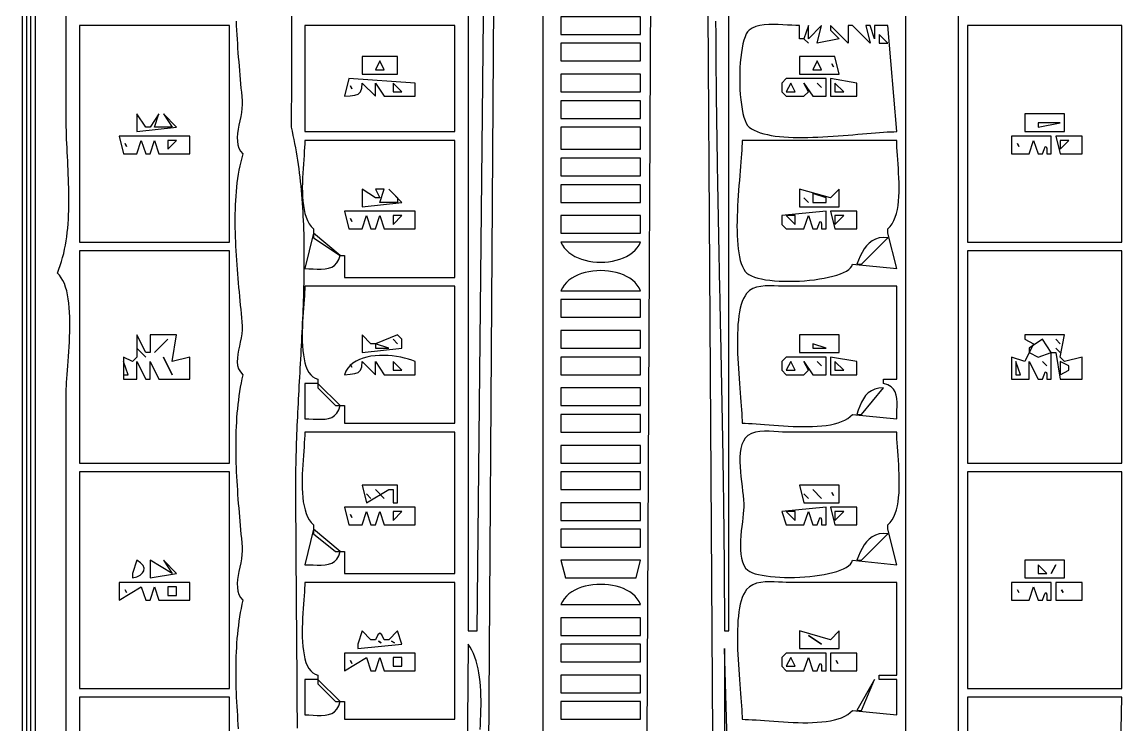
# Model space of a CAD drawing. Extents: x 0 to 792, y 0 to 1224.
# Drawn here: x 290 to 539, y 733.7 to 892.8 of the extents above; entities that cross this region are included whole.
import ezdxf

# ---------------------------------------------------------------- set-up
doc = ezdxf.new("R2010")
doc.units = 0
doc.layers.add('C7', color=7, linetype='CONTINUOUS')

msp = doc.modelspace()

# ---------------------------------------------------------------- linework, layer by layer
at = {"layer": 'C7'}
for points in [[(405, 1125), (290, 1125), (290, 506)], [(291, 1124), (291, 603), (292, 603), (292, 1122), (391, 1122), (391, 1119), (405, 1119), (405, 1124), (291, 1124)], [(453, 1120), (453, 1097), (490, 1097), (490, 666), (502, 666), (502, 1120), (453, 1120)], [(397, 942), (395, 638), (411, 638), (411, 653), (408, 653), (408, 1053)], [(433, 1053), (431, 638), (447, 638), (445, 942)], [(391, 983), (391, 755), (393, 755), (395, 945)], [(447.0135, 893.0018), (447.0175, 892.0015), (447.0221, 891.0012), (447.0272, 890.0007), (447.0327, 889.0001), (447.0388, 887.9995), (447.0453, 886.9987), (447.0523, 885.9978), (447.0597, 884.9968), (447.0676, 883.9957), (447.076, 882.9945), (447.0848, 881.9932), (447.094, 880.9919), (447.1036, 879.9904), (447.1136, 878.9889), (447.1241, 877.9872), (447.1349, 876.9855), (447.1462, 875.9838), (447.1578, 874.9819), (447.1698, 873.98), (447.1822, 872.978), (447.1949, 871.9759), (447.2079, 870.9738), (447.2214, 869.9716), (447.2351, 868.9694), (447.2492, 867.9671), (447.2636, 866.9648), (447.2783, 865.9624), (447.2933, 864.9599), (447.3086, 863.9574), (447.3242, 862.9549), (447.34, 861.9523), (447.3562, 860.9497), (447.3726, 859.9471), (447.3892, 858.9444), (447.4061, 857.9417), (447.4233, 856.9389), (447.4407, 855.9362), (447.4583, 854.9334), (447.4761, 853.9306), (447.4941, 852.9278), (447.5123, 851.925), (447.5308, 850.9221), (447.5494, 849.9193), (447.5682, 848.9164), (447.5871, 847.9136), (447.6062, 846.9107), (447.6255, 845.9079), (447.6449, 844.905), (447.6645, 843.9022), (447.6841, 842.8994), (447.7039, 841.8965), (447.7239, 840.8937), (447.7439, 839.891), (447.764, 838.8882), (447.7842, 837.8855), (447.8045, 836.8828), (447.8249, 835.8801), (447.8453, 834.8774), (447.8658, 833.8748), (447.8864, 832.8722), (447.907, 831.8697), (447.9276, 830.8672), (447.9482, 829.8647), (447.9689, 828.8623), (447.9896, 827.86), (448.0103, 826.8577), (448.031, 825.8554), (448.0517, 824.8532), (448.0723, 823.8511), (448.0929, 822.849), (448.1135, 821.847), (448.1341, 820.8451), (448.1546, 819.8432), (448.175, 818.8414), (448.1954, 817.8397), (448.2157, 816.8381), (448.2359, 815.8365), (448.256, 814.835), (448.276, 813.8336), (448.296, 812.8323), (448.3158, 811.8311), (448.3354, 810.83), (448.355, 809.829), (448.3744, 808.8281), (448.3937, 807.8273), (448.4128, 806.8266), (448.4317, 805.826), (448.4505, 804.8255), (448.4691, 803.8251), (448.4876, 802.8249), (448.5058, 801.8247), (448.5238, 800.8247), (448.5416, 799.8248), (448.5592, 798.825), (448.5766, 797.8254), (448.5938, 796.8259), (448.6107, 795.8265), (448.6273, 794.8273), (448.6437, 793.8282), (448.6599, 792.8292), (448.6757, 791.8304), (448.6913, 790.8317), (448.7066, 789.8332), (448.7216, 788.8349), (448.7363, 787.8366), (448.7507, 786.8386), (448.7648, 785.8407), (448.7785, 784.843), (448.792, 783.8454), (448.805, 782.848), (448.8177, 781.8508), (448.8301, 780.8537), (448.8421, 779.8569), (448.8537, 778.8602), (448.865, 777.8637), (448.8758, 776.8673), (448.8863, 775.8712), (448.8963, 774.8752), (448.9059, 773.8795), (448.9151, 772.8839), (448.9239, 771.8885), (448.9323, 770.8934), (448.9402, 769.8984), (448.9476, 768.9036), (448.9546, 767.9091), (448.9611, 766.9147), (448.9672, 765.9206), (448.9727, 764.9267), (448.9778, 763.933), (448.9824, 762.9395), (448.9864, 761.9462), (448.99, 760.9532), (448.993, 759.9604), (448.9955, 758.9679), (448.9974, 757.9755), (448.9988, 756.9834), (448.9997, 755.9916), (449, 755), (450, 755), (450, 982)], [(293, 943), (293, 731)], [(300, 731), (300, 809), (300.0097, 809.6857), (300.0373, 810.4385), (300.0802, 811.2529), (300.1356, 812.1234), (300.201, 813.0444), (300.2739, 814.0106), (300.3515, 815.0162), (300.4314, 816.056), (300.5108, 817.1242), (300.5872, 818.2155), (300.658, 819.3243), (300.7205, 820.4452), (300.7722, 821.5725), (300.8105, 822.7008), (300.8327, 823.8246), (300.8363, 824.9384), (300.8186, 826.0367), (300.7771, 827.114), (300.7091, 828.1647), (300.612, 829.1833), (300.4832, 830.1644), (300.3202, 831.1024), (300.1202, 831.9919), (299.8808, 832.8272), (299.5992, 833.603), (299.273, 834.3136), (298.8994, 834.9537), (298.476, 835.5176), (298, 836), (298.3445, 836.8573), (298.6595, 837.7309), (298.9461, 838.6199), (299.2054, 839.5234), (299.4386, 840.4406), (299.6469, 841.3707), (299.8314, 842.3127), (299.9932, 843.2659), (300.1335, 844.2293), (300.2535, 845.2022), (300.3542, 846.1836), (300.437, 847.1727), (300.5028, 848.1687), (300.5528, 849.1706), (300.5883, 850.1777), (300.6103, 851.1891), (300.6201, 852.2039), (300.6187, 853.2213), (300.6073, 854.2404), (300.587, 855.2604), (300.5591, 856.2803), (300.5246, 857.2995), (300.4848, 858.3169), (300.4407, 859.3318), (300.3935, 860.3433), (300.3444, 861.3505), (300.2945, 862.3526), (300.2449, 863.3487), (300.1969, 864.338), (300.1516, 865.3196), (300.11, 866.2926), (300.0735, 867.2563), (300.043, 868.2097), (300.0199, 869.1521), (300.0051, 870.0824), (300, 871), (300, 943)], [(352.3383, 732.9866), (352.335, 733.9869), (352.3313, 734.9873), (352.3273, 735.9876), (352.3228, 736.988), (352.318, 737.9884), (352.3129, 738.9888), (352.3074, 739.9893), (352.3016, 740.9897), (352.2956, 741.9902), (352.2892, 742.9906), (352.2826, 743.9911), (352.2758, 744.9916), (352.2688, 745.992), (352.2615, 746.9925), (352.2541, 747.993), (352.2465, 748.9935), (352.2387, 749.994), (352.2308, 750.9945), (352.2228, 751.995), (352.2147, 752.9954), (352.2065, 753.9959), (352.1982, 754.9964), (352.1899, 755.9969), (352.1815, 756.9973), (352.1732, 757.9978), (352.1648, 758.9982), (352.1565, 759.9986), (352.1481, 760.999), (352.1399, 761.9994), (352.1317, 762.9998), (352.1236, 764.0002), (352.1156, 765.0005), (352.1078, 766.0009), (352.1, 767.0012), (352.0925, 768.0014), (352.0851, 769.0017), (352.0778, 770.0019), (352.0708, 771.0021), (352.0641, 772.0023), (352.0575, 773.0025), (352.0513, 774.0026), (352.0453, 775.0027), (352.0396, 776.0027), (352.0342, 777.0028), (352.0291, 778.0028), (352.0244, 779.0027), (352.02, 780.0026), (352.0161, 781.0025), (352.0125, 782.0023), (352.0093, 783.0021), (352.0066, 784.0019), (352.0043, 785.0016), (352.0025, 786.0012), (352.0011, 787.0009), (352.0003, 788.0004), (352, 789), (352.0021, 789.9399), (352.0086, 790.8839), (352.0191, 791.8319), (352.0337, 792.7837), (352.052, 793.7393), (352.0739, 794.6986), (352.0992, 795.6614), (352.1277, 796.6276), (352.1594, 797.5971), (352.1939, 798.5698), (352.2311, 799.5456), (352.2709, 800.5244), (352.313, 801.5061), (352.3573, 802.4905), (352.4035, 803.4776), (352.4517, 804.4673), (352.5014, 805.4594), (352.5526, 806.4538), (352.6052, 807.4504), (352.6588, 808.4491), (352.7134, 809.4498), (352.7687, 810.4525), (352.8246, 811.4569), (352.8809, 812.4629), (352.9375, 813.4705), (352.9941, 814.4796), (353.0506, 815.49), (353.1067, 816.5017), (353.1624, 817.5144), (353.2174, 818.5282), (353.2716, 819.5429), (353.3248, 820.5583), (353.3768, 821.5745), (353.4275, 822.5912), (353.4765, 823.6084), (353.5239, 824.6259), (353.5694, 825.6436), (353.6128, 826.6615), (353.6539, 827.6795), (353.6926, 828.6973), (353.7287, 829.715), (353.762, 830.7323), (353.7924, 831.7492), (353.8196, 832.7656), (353.8435, 833.7814), (353.8639, 834.7964), (353.8806, 835.8105), (353.8935, 836.8237), (353.9024, 837.8358), (353.907, 838.8468), (353.9073, 839.8564), (353.903, 840.8646), (353.894, 841.8714), (353.8801, 842.8765), (353.8611, 843.8798), (353.8368, 844.8814), (353.8071, 845.8809), (353.7717, 846.8785), (353.7306, 847.8738), (353.6835, 848.8669), (353.6302, 849.8575), (353.5706, 850.8457), (353.5045, 851.8313), (353.4317, 852.8141), (353.3521, 853.7941), (353.2654, 854.7712), (353.1715, 855.7452), (353.0702, 856.7161), (352.9613, 857.6837), (352.8447, 858.6479), (352.7202, 859.6086), (352.5875, 860.5657), (352.4466, 861.5192), (352.2972, 862.4688), (352.1392, 863.4145), (351.9724, 864.3561), (351.7966, 865.2936), (351.6116, 866.2269), (351.4173, 867.1557), (351.2135, 868.0801), (351, 869), (351.094147, 880.000793), (351, 914)], [(412, 894), (412, 890), (430, 890), (430, 894), (412, 894)], [(303, 892), (303, 843), (337, 843), (337, 892), (303, 892)], [(338.4733, 893.0214), (338.5159, 891.9912), (338.565, 890.9618), (338.6202, 889.9338), (338.6809, 888.9075), (338.7467, 887.8836), (338.8171, 886.8624), (338.8914, 885.8445), (338.9693, 884.8304), (339.0502, 883.8204), (339.1335, 882.8152), (339.2189, 881.8151), (339.3057, 880.8207), (339.3935, 879.8324), (339.4818, 878.8507), (339.5701, 877.8762), (339.6577, 876.9092), (339.7443, 875.9503), (339.8294, 875), (339.8528, 874.1586), (339.7919, 873.2725), (339.6674, 872.3521), (339.4999, 871.4082), (339.31, 870.4512), (339.1184, 869.4918), (338.9456, 868.5406), (338.8125, 867.6081), (338.7395, 866.7049), (338.7474, 865.8417), (338.8567, 865.029), (339.0881, 864.2774), (339.4623, 863.5975), (340, 863), (339.7471, 862.0992), (339.5162, 861.1841), (339.3066, 860.2554), (339.1175, 859.3138), (338.9482, 858.3601), (338.7979, 857.3949), (338.666, 856.4191), (338.5518, 855.4334), (338.4545, 854.4386), (338.3733, 853.4353), (338.3076, 852.4243), (338.2567, 851.4063), (338.2198, 850.3821), (338.1963, 849.3525), (338.1853, 848.3181), (338.1862, 847.2798), (338.1982, 846.2382), (338.2207, 845.1941), (338.2529, 844.1482), (338.2941, 843.1013), (338.3435, 842.0541), (338.4005, 841.0074), (338.4643, 839.9619), (338.5342, 838.9183), (338.6095, 837.8774), (338.6895, 836.8399), (338.7734, 835.8066), (338.8605, 834.7781), (338.9501, 833.7554), (339.0415, 832.7389), (339.134, 831.7297), (339.2268, 830.7282), (339.3193, 829.7354), (339.4106, 828.752), (339.5001, 827.7786), (339.5871, 826.816), (339.6708, 825.8651), (339.7505, 824.9264), (339.8256, 824.0008)], [(354, 892), (354, 868), (388, 868), (388, 892), (354, 892)], [(488, 868), (486, 892), (483, 892), (483, 889), (482, 892), (481, 892), (482, 888), (478, 892), (477, 892), (477, 888), (473, 892), (473, 891), (475, 889), (470, 888), (471, 892), (468, 889), (468, 892), (467, 889), (466, 889), (466, 892), (465.1651, 892.0194), (464.2457, 892.0679), (463.2609, 892.1311), (462.2297, 892.1946), (461.1712, 892.2437), (460.1046, 892.2641), (459.049, 892.2413), (458.0234, 892.1608), (457.0469, 892.0081), (456.1387, 891.7687), (455.3178, 891.4282), (454.6034, 890.9722)], [(504, 892), (504, 843), (539, 843), (539, 892), (504, 892)], [(454.6033, 890.9722), (454.2629, 890.614), (453.952, 890.111), (453.6705, 889.4761), (453.4184, 888.7227), (453.1959, 887.8638), (453.0028, 886.9126), (452.8393, 885.8824), (452.7054, 884.7862), (452.601, 883.6373), (452.5263, 882.4487), (452.4812, 881.2338), (452.4657, 880.0056), (452.48, 878.7773), (452.5239, 877.5621), (452.5976, 876.3732), (452.7011, 875.2237), (452.8344, 874.1268), (452.9974, 873.0957), (453.1903, 872.1435), (453.4131, 871.2835), (453.6658, 870.5287), (453.9483, 869.8924), (454.2609, 869.3877), (454.6034, 869.0278)], [(467, 889), (468, 888), (467, 889)], [(484, 890), (484, 888), (486, 888), (484, 890)], [(412, 888), (412, 884), (430, 884), (430, 888), (412, 888)], [(367, 885), (367, 882), (367, 881), (374, 881), (375, 881), (375, 885), (367, 885)], [(371, 884), (370, 882), (372, 882), (371, 884)], [(466, 885), (466, 882), (466, 881), (475, 881), (474, 885), (466, 885)], [(470, 884), (469, 882), (471, 882), (470, 884)], [(473.333344, 883.333313), (473.666656, 882.666687), (473.333344, 883.333313)], [(364, 880), (363, 876), (364.2887, 876.0986), (365.3074, 876.2427), (366.0719, 876.5186), (366.5981, 877.0125), (366.9022, 877.8109), (367, 879), (370, 876), (370, 879), (372, 876), (379, 876), (379, 879), (364, 880)], [(374, 879), (374, 877), (376, 877), (374, 879)], [(412, 881), (412, 877), (430, 877), (430, 881), (412, 881)], [(463, 880), (462, 879), (462, 877), (463, 876), (467, 876), (468, 877), (467, 879), (469, 876), (472, 876), (472, 880), (463, 880)], [(464, 879), (463, 877), (465, 877), (464, 879)], [(470, 879), (471, 878), (470, 879)], [(473, 880), (473, 876), (479, 876), (479, 879), (473, 880)], [(474, 879), (474, 877), (476, 877), (474, 879)], [(364.333344, 878.333313), (364.666656, 877.666687), (364.333344, 878.333313)], [(412, 875), (412, 871), (430, 871), (430, 875), (412, 875)], [(316, 872), (316, 868), (325, 869), (322, 872), (324, 869), (320, 869), (321, 872), (319, 869), (318, 869), (316, 872)], [(517, 872), (517, 869), (517, 868), (526, 868), (526, 872), (517, 872)], [(454.6033, 869.0277), (455.1362, 868.6527), (455.7359, 868.3162), (456.3983, 868.0164), (457.1198, 867.7519), (457.8966, 867.5208), (458.7248, 867.3215), (459.6006, 867.1524), (460.5202, 867.012), (461.4798, 866.8984), (462.4756, 866.8101), (463.5038, 866.7454), (464.5606, 866.7026), (465.6422, 866.6802), (466.7447, 866.6765), (467.8644, 866.6899), (468.9974, 866.7186), (470.1401, 866.7611), (471.2884, 866.8156), (472.4387, 866.8806), (473.5871, 866.9545), (474.7298, 867.0355), (475.8631, 867.122), (476.983, 867.2124), (478.0859, 867.305), (479.1678, 867.3982), (480.2251, 867.4903), (481.2538, 867.5797), (482.2502, 867.6648), (483.2104, 867.7438), (484.1308, 867.8152), (485.0073, 867.8773), (485.8363, 867.9285), (486.614, 867.9671), (487.3364, 867.9915), (488, 868)], [(520, 870), (520, 869), (525, 870), (520, 870)], [(312, 867), (313, 863), (316, 863), (317, 866), (318, 863), (319, 863), (320, 866), (321, 863), (328, 863), (328, 864), (328, 867), (312, 867)], [(412, 869), (412, 864), (430, 864), (430, 869), (412, 869)], [(514, 867), (514, 863), (518, 863), (519, 866), (520, 863), (521, 863), (521.3549, 863.9979), (521.6342, 864.5823), (521.8361, 864.6678), (521.9587, 864.1689), (522, 863), (523, 863), (523, 867), (514, 867)], [(524, 867), (525, 863), (530, 863), (530, 864), (530, 867), (524, 867)], [(313.333344, 865.333313), (313.666656, 864.666687), (313.333344, 865.333313)], [(323, 866), (323, 864), (325, 866), (323, 866)], [(354, 866), (353.9875, 865.2489), (353.9533, 864.4324), (353.9022, 863.558), (353.8388, 862.6333), (353.7678, 861.6659), (353.6941, 860.6632), (353.6223, 859.6329), (353.5572, 858.5825), (353.5036, 857.5196), (353.4661, 856.4517), (353.4494, 855.3863), (353.4584, 854.3312), (353.4978, 853.2937), (353.5723, 852.2815), (353.6866, 851.302), (353.8455, 850.363), (354.0537, 849.4719), (354.3159, 848.6363), (354.6369, 847.8638), (355.0214, 847.1618), (355.4742, 846.538), (356, 846), (356, 845), (354, 837), (354.9583, 836.98), (355.9097, 836.9379), (356.841, 836.9006), (357.7393, 836.895), (358.5914, 836.9479), (359.3841, 837.0863), (360.1045, 837.3369), (360.7393, 837.7268), (361.2756, 838.2826), (361.7002, 839.0314), (362, 840), (363, 840), (363, 835), (388, 835), (388, 866), (354, 866)], [(453, 866), (452.9908, 865.3459), (452.9648, 864.6226), (452.9237, 863.835), (452.8697, 862.9883), (452.8047, 862.0875), (452.7306, 861.1377), (452.6495, 860.144), (452.5632, 859.1115), (452.4739, 858.0452), (452.3835, 856.9503), (452.2939, 855.8317), (452.2071, 854.6947), (452.1251, 853.5442), (452.0499, 852.3854), (451.9834, 851.2234), (451.9276, 850.0631), (451.8846, 848.9098), (451.8562, 847.7684), (451.8445, 846.6441), (451.8514, 845.542), (451.8789, 844.467), (451.929, 843.4244), (452.0037, 842.4192), (452.1049, 841.4565), (452.2346, 840.5413), (452.3948, 839.6787), (452.5874, 838.8739), (452.8145, 838.1318), (453.078, 837.4576), (453.3799, 836.8564), (453.7222, 836.3333), (454.0691, 835.9721), (454.5343, 835.6448), (455.1086, 835.351), (455.7827, 835.0901), (456.5474, 834.8619), (457.3933, 834.6657), (458.3113, 834.5013), (459.2921, 834.368), (460.3264, 834.2656), (461.4049, 834.1935), (462.5185, 834.1513), (463.6579, 834.1386), (464.8137, 834.1548), (465.9768, 834.1997), (467.1379, 834.2727), (468.2877, 834.3734), (469.4171, 834.5013), (470.5166, 834.656), (471.5771, 834.8371), (472.5894, 835.0441), (473.5441, 835.2765), (474.432, 835.534), (475.2439, 835.8161), (475.9705, 836.1223), (476.6025, 836.4522), (477.1307, 836.8054), (477.5459, 837.1813), (477.8387, 837.5797), (478, 838), (488, 837), (486, 845), (486, 846), (486.5257, 846.538), (486.9784, 847.1618), (487.363, 847.8637), (487.684, 848.6363), (487.9462, 849.4719), (488.1544, 850.363), (488.3132, 851.302), (488.4276, 852.2814), (488.502, 853.2936), (488.5414, 854.3311), (488.5504, 855.3863), (488.5338, 856.4516), (488.4963, 857.5195), (488.4426, 858.5825), (488.3776, 859.6329), (488.3058, 860.6632), (488.2321, 861.6658), (488.1611, 862.6333), (488.0977, 863.558), (488.0466, 864.4324), (488.0124, 865.2489), (488, 866), (453, 866)], [(515.333313, 865.333313), (515.666687, 864.666687), (515.333313, 865.333313)], [(525, 866), (525, 864), (527, 866), (525, 866)], [(412, 862), (412, 858), (430, 858), (430, 862), (412, 862)], [(367, 855), (367, 852), (367, 851), (376, 852), (373, 855), (375, 853), (375, 852), (371, 852), (372, 855), (371, 855), (370, 855), (371, 853), (370, 853), (367, 855)], [(412, 856), (412, 852), (430, 852), (430, 856), (412, 856)], [(466, 855), (466, 851), (475, 851), (475, 855), (473, 853), (466, 855)], [(467, 853), (468, 852), (467, 853)], [(469, 854), (469, 853), (469, 852), (472, 852), (472, 853), (469, 854)], [(363, 850), (364, 846), (367, 846), (368, 849), (369, 846), (370, 846), (371, 849), (372, 846), (379, 846), (379, 847), (379, 850), (363, 850)], [(462, 849), (462, 847), (463, 846), (467, 846), (468, 849), (469, 846), (470, 846), (470.3548, 846.9978), (470.6342, 847.5823), (470.8361, 847.6678), (470.9587, 847.1689), (471, 846), (472, 846), (472, 850), (462, 849)], [(473, 850), (474, 846), (479, 846), (479, 847), (479, 850), (473, 850)], [(364.333344, 848.333313), (364.666656, 847.666687), (364.333344, 848.333313)], [(374, 849), (374, 847), (376, 849), (374, 849)], [(412, 849), (412, 845), (430, 845), (430, 849), (412, 849)], [(463, 849), (465, 847), (465, 849), (463, 849)], [(474, 849), (474, 847), (476, 849), (474, 849)], [(356, 845), (356, 844), (362, 840), (356, 845)], [(412, 843), (412.3276, 842.3266), (412.7428, 841.7072), (413.2382, 841.1416), (413.8065, 840.6298), (414.4405, 840.172), (415.1328, 839.768), (415.8761, 839.4179), (416.6633, 839.1216), (417.4868, 838.8792), (418.3396, 838.6907), (419.2142, 838.556), (420.1034, 838.4752), (420.9999, 838.4483), (421.8964, 838.4752), (422.7856, 838.556), (423.6603, 838.6907), (424.513, 838.8792), (425.3366, 839.1216), (426.1237, 839.4179), (426.8671, 839.768), (427.5594, 840.172), (428.1933, 840.6298), (428.7617, 841.1416), (429.2571, 841.7072), (429.6723, 842.3266), (430, 843), (412, 843)], [(479, 838), (480, 838), (486, 844), (484.9612, 844.0602), (484.025, 843.9557), (483.1842, 843.701), (482.4312, 843.3106), (481.7587, 842.7991), (481.1593, 842.181), (480.6257, 841.4709), (480.1503, 840.6831), (479.7258, 839.8324), (479.3448, 838.9332), (479, 838)], [(303, 841), (303, 793), (337, 793), (337, 841), (303, 841)], [(504, 841), (504, 793), (539, 793), (539, 841), (504, 841)], [(412, 832), (430, 832), (429.6723, 832.6733), (429.2571, 833.2927), (428.7617, 833.8583), (428.1933, 834.3701), (427.5594, 834.8279), (426.8671, 835.2319), (426.1237, 835.582), (425.3366, 835.8783), (424.513, 836.1207), (423.6603, 836.3092), (422.7856, 836.4439), (421.8964, 836.5247), (420.9999, 836.5516), (420.1034, 836.5247), (419.2142, 836.4439), (418.3396, 836.3092), (417.4868, 836.1207), (416.6633, 835.8783), (415.8761, 835.582), (415.1328, 835.2319), (414.4405, 834.8279), (413.8065, 834.3701), (413.2382, 833.8583), (412.7428, 833.2927), (412.3276, 832.6733), (412, 832)], [(354, 833), (353.9887, 832.3676), (353.9576, 831.6478), (353.9106, 830.8497), (353.8519, 829.9824), (353.7853, 829.055), (353.7149, 828.0769), (353.6448, 827.057), (353.5789, 826.0045), (353.5213, 824.9287), (353.476, 823.8385), (353.4469, 822.7433), (353.4382, 821.6522), (353.4537, 820.5742), (353.4977, 819.5186), (353.574, 818.4945), (353.6866, 817.511), (353.8397, 816.5774), (354.0371, 815.7028), (354.283, 814.8962), (354.5813, 814.1669), (354.936, 813.5241), (355.3513, 812.9768), (355.831, 812.5343), (356.3792, 812.2056), (357, 812), (357, 811), (354, 811), (354, 803), (354.9583, 802.98), (355.9097, 802.9379), (356.841, 802.9006), (357.7393, 802.895), (358.5914, 802.948), (359.3841, 803.0863), (360.1045, 803.337), (360.7393, 803.7268), (361.2756, 804.2826), (361.7002, 805.0314), (362, 806), (363, 806), (363, 802), (388, 802), (388, 833), (354, 833)], [(453, 802), (453.7043, 801.9895), (454.4758, 801.9601), (455.3083, 801.9148), (456.1959, 801.8567), (457.1326, 801.7889), (458.1124, 801.7143), (459.1292, 801.6361), (460.1771, 801.5573), (461.25, 801.4809), (462.342, 801.41), (463.447, 801.3476), (464.5591, 801.2968), (465.6721, 801.2606), (466.7802, 801.2422), (467.8774, 801.2444), (468.9575, 801.2705), (470.0146, 801.3234), (471.0428, 801.4062), (472.0359, 801.522), (472.988, 801.6737), (473.8931, 801.8645), (474.7452, 802.0974), (475.5382, 802.3754), (476.2662, 802.7016), (476.9232, 803.0791), (477.5031, 803.5108), (478, 804), (488, 803), (488.0199, 803.9583), (488.062, 804.9097), (488.0993, 805.841), (488.1049, 806.7393), (488.0519, 807.5914), (487.9136, 808.3841), (487.6629, 809.1045), (487.2731, 809.7393), (486.7173, 810.2756), (485.9685, 810.7002), (485, 811), (485, 812), (488, 812), (488, 833), (463, 833), (462.1632, 833.0183), (461.2409, 833.0586), (460.2601, 833.0978), (459.248, 833.1127), (458.2314, 833.0801), (457.2373, 832.9771), (456.2929, 832.7803), (455.4252, 832.4667), (454.6611, 832.0132), (454.0277, 831.3966), (453.6623, 830.869), (453.3385, 830.2663), (453.0542, 829.5933), (452.8073, 828.8549), (452.5959, 828.0559), (452.418, 827.2012), (452.2716, 826.2956), (452.1546, 825.3442), (452.0652, 824.3517), (452.0012, 823.323), (451.9607, 822.263), (451.9416, 821.1766), (451.9421, 820.0687), (451.96, 818.944), (451.9934, 817.8076), (452.0403, 816.6643), (452.0986, 815.5189), (452.1664, 814.3763), (452.2417, 813.2415), (452.3225, 812.1192), (452.4067, 811.0144), (452.4924, 809.932), (452.5776, 808.8767), (452.6602, 807.8536), (452.7384, 806.8674), (452.81, 805.9231), (452.873, 805.0255), (452.9256, 804.1795), (452.9656, 803.39), (452.991, 802.6619), (453, 802)], [(412, 830), (412, 826), (430, 826), (430, 830), (412, 830)], [(316, 822), (316, 817), (315, 816), (313, 817), (313, 812), (316, 812), (316, 816), (318, 812), (319, 812), (319, 816), (321, 812), (328, 812), (328, 813), (328, 816), (328, 817), (324, 816), (325, 822), (319, 822), (319, 818), (318, 818), (316, 822)], [(339.8256, 824.0007), (339.8378, 823.1329), (339.7574, 822.2365), (339.6096, 821.3202), (339.4198, 820.393), (339.2133, 819.4635), (339.0154, 818.5405), (338.8515, 817.6328), (338.7469, 816.7492), (338.7269, 815.8985), (338.8169, 815.0894), (339.0422, 814.3308), (339.4281, 813.6314), (340, 813), (339.7868, 812.063), (339.591, 811.1169), (339.4119, 810.1619), (339.249, 809.1987), (339.1019, 808.2277), (338.9701, 807.2493), (338.8529, 806.2641), (338.75, 805.2725), (338.6607, 804.275), (338.5847, 803.2722), (338.5213, 802.2644), (338.4702, 801.2521), (338.4306, 800.2359), (338.4023, 799.2162), (338.3846, 798.1936), (338.377, 797.1684), (338.379, 796.1411), (338.3902, 795.1123), (338.41, 794.0825), (338.4379, 793.052), (338.4733, 792.0214), (338.5159, 790.9912), (338.565, 789.9618), (338.6202, 788.9338), (338.6809, 787.9076), (338.7467, 786.8836), (338.8171, 785.8625), (338.8914, 784.8446), (338.9693, 783.8304), (339.0502, 782.8204), (339.1335, 781.8152), (339.2189, 780.8151), (339.3057, 779.8207), (339.3935, 778.8324), (339.4818, 777.8508), (339.5701, 776.8762), (339.6577, 775.9092), (339.7443, 774.9503), (339.8294, 774), (339.8528, 773.1586), (339.7919, 772.2725), (339.6674, 771.3521), (339.4999, 770.4082), (339.31, 769.4512), (339.1184, 768.4918), (338.9456, 767.5406), (338.8125, 766.6081), (338.7395, 765.7049), (338.7474, 764.8417), (338.8567, 764.029), (339.0881, 763.2774), (339.4623, 762.5975), (340, 762), (339.7868, 761.063), (339.591, 760.1169), (339.4119, 759.1619), (339.249, 758.1987), (339.1019, 757.2277), (338.9701, 756.2493), (338.8529, 755.2641), (338.75, 754.2725), (338.6607, 753.275), (338.5847, 752.2722), (338.5213, 751.2644), (338.4702, 750.2521), (338.4306, 749.2359), (338.4023, 748.2162), (338.3846, 747.1935), (338.377, 746.1683), (338.379, 745.1411), (338.3902, 744.1123), (338.41, 743.0824), (338.4379, 742.0519), (338.4733, 741.0214), (338.5159, 739.9912), (338.565, 738.9618), (338.6202, 737.9338), (338.6809, 736.9075), (338.7467, 735.8836), (338.8171, 734.8624), (338.8914, 733.8445), (338.9693, 732.8304)], [(367, 822), (367, 819), (367, 818), (376, 819), (376, 821), (375, 822), (370, 820), (369, 820), (367, 822)], [(412, 823), (412, 819), (430, 819), (430, 823), (412, 823)], [(466, 822), (466, 819), (466, 818), (475, 818), (475, 822), (466, 822)], [(517, 822), (517, 821), (519, 820), (517, 816), (514, 817), (514, 812), (518, 812), (518, 816), (520, 812), (521, 812), (521.3549, 812.9978), (521.6342, 813.5822), (521.8361, 813.6677), (521.9587, 813.1688), (522, 812), (523, 812), (523, 818), (524, 818), (525, 812), (530, 812), (530, 813), (530, 816), (530, 817), (526, 816), (525, 817), (526, 822), (517, 822)], [(320, 818), (323, 821), (320, 818)], [(370, 820), (370, 819), (373, 819), (370, 820)], [(374, 821), (375, 820), (374, 821)], [(469, 820), (469, 819), (472, 819), (469, 820)], [(521, 821), (518, 819), (518, 818), (520, 817), (523, 818), (521, 821)], [(524, 821), (525, 820), (524, 821)], [(316, 819), (318, 817), (316, 819)], [(322, 817), (324, 813), (322, 817)], [(363, 813), (364.2887, 813.0986), (365.3074, 813.2427), (366.0719, 813.5186), (366.5981, 814.0125), (366.9022, 814.8109), (367, 816), (370, 813), (370, 816), (372, 813), (379, 813), (379, 816), (378.2643, 816.2749), (377.4658, 816.5271), (376.6136, 816.7527), (375.7173, 816.9482), (374.786, 817.1099), (373.8293, 817.2341), (372.8565, 817.3173), (371.8768, 817.3557), (370.8998, 817.3457), (369.9346, 817.2837), (368.9908, 817.1661), (368.0777, 816.9891), (367.2046, 816.7491), (366.3809, 816.4425), (365.6159, 816.0657), (364.9191, 815.615), (364.2997, 815.0867), (363.7671, 814.4772), (363.3308, 813.7828), (363, 813)], [(412, 817), (412, 813), (430, 813), (430, 817), (412, 817)], [(463, 817), (462, 816), (462, 814), (463, 813), (467, 813), (468, 814), (467, 816), (469, 813), (472, 813), (472, 817), (463, 817)], [(473, 817), (473, 813), (479, 813), (479, 816), (473, 817)], [(524, 819), (525, 818), (524, 819)], [(313, 816), (313, 813), (314, 813), (313, 816)], [(364.333344, 815.333313), (364.666656, 814.666687), (364.333344, 815.333313)], [(374, 816), (374, 814), (376, 814), (374, 816)], [(464, 816), (463, 814), (465, 814), (464, 816)], [(470, 816), (471, 815), (470, 816)], [(474, 816), (474, 814), (476, 814), (474, 816)], [(515, 816), (515, 813), (516, 813), (515, 816)], [(521, 816), (522, 815), (521, 816)], [(525, 816), (525, 813), (527, 814), (527, 815), (525, 816)], [(357, 811), (357, 810), (361, 806), (362, 806), (357, 811)], [(412, 810), (412, 806), (430, 806), (430, 810), (412, 810)], [(479, 804), (480, 804), (485, 810), (483.9647, 809.9399), (483.055, 809.7212), (482.26, 809.3583), (481.569, 808.8658), (480.971, 808.2582), (480.4554, 807.5499), (480.0113, 806.7554), (479.6279, 805.8893), (479.2944, 804.966), (479, 804)], [(412, 804), (412, 800), (430, 800), (430, 804), (412, 804)], [(354, 800), (353.9879, 799.2593), (353.9548, 798.4523), (353.9047, 797.5864), (353.8422, 796.6686), (353.7714, 795.7063), (353.6967, 794.7066), (353.6223, 793.6768), (353.5527, 792.6242), (353.492, 791.5558), (353.4447, 790.479), (353.4149, 789.401), (353.4071, 788.329), (353.4255, 787.2702), (353.4745, 786.2319), (353.5583, 785.2212), (353.6812, 784.2455), (353.8476, 783.3119), (354.0618, 782.4277), (354.328, 781.6001), (354.6507, 780.8363), (355.034, 780.1435), (355.4823, 779.529), (356, 779), (356, 778), (354, 770), (354.9583, 769.98), (355.9097, 769.9379), (356.841, 769.9006), (357.7393, 769.895), (358.5914, 769.9479), (359.3841, 770.0863), (360.1045, 770.3369), (360.7393, 770.7268), (361.2756, 771.2826), (361.7002, 772.0314), (362, 773), (363, 773), (363, 768), (388, 768), (388, 800), (354, 800)], [(478, 771), (488, 770), (486, 778), (486, 779), (486.5176, 779.529), (486.9659, 780.1435), (487.3492, 780.8362), (487.6719, 781.6001), (487.9381, 782.4277), (488.1523, 783.3119), (488.3187, 784.2455), (488.4416, 785.2212), (488.5254, 786.2318), (488.5744, 787.2701), (488.5928, 788.3289), (488.585, 789.4009), (488.5552, 790.479), (488.5079, 791.5558), (488.4472, 792.6241), (488.3776, 793.6768), (488.3032, 794.7066), (488.2285, 795.7063), (488.1577, 796.6686), (488.0952, 797.5864), (488.0451, 798.4523), (488.012, 799.2593), (488, 800), (463, 800), (462.1804, 800.0246), (461.2426, 800.0815), (460.2218, 800.1455), (459.1534, 800.1913), (458.0728, 800.1935), (457.0152, 800.127), (456.016, 799.9663), (455.1105, 799.6862), (454.3341, 799.2614), (453.7222, 798.6666), (453.2884, 797.9621), (452.9608, 797.1611), (452.7286, 796.2765), (452.5807, 795.3209), (452.5062, 794.3073), (452.494, 793.2485), (452.5333, 792.1573), (452.6129, 791.0467), (452.7221, 789.9293), (452.8497, 788.8182), (452.9848, 787.726), (453.1164, 786.6657), (453.2336, 785.6501), (453.3254, 784.6921), (453.3808, 783.8044), (453.3889, 783)], [(412, 797), (412, 793), (430, 793), (430, 797), (412, 797)], [(303, 791), (303, 742), (337, 742), (337, 791), (303, 791)], [(412, 791), (412, 787), (430, 787), (430, 791), (412, 791)], [(504, 791), (504, 742), (539, 742), (539, 791), (504, 791)], [(367, 788), (368, 784), (373, 787), (374, 787), (374, 784), (375, 784), (375, 788), (367, 788)], [(370, 787), (372, 785), (370, 787)], [(466, 788), (467, 784), (475, 784), (475, 788), (466, 788)], [(469, 787), (471, 785), (469, 787)], [(368, 786), (369, 785), (368, 786)], [(467, 786), (468, 785), (467, 786)], [(473.333344, 786.333313), (473.666656, 785.666687), (473.333344, 786.333313)], [(363, 783), (364, 779), (367, 779), (368, 782), (369, 779), (370, 779), (371, 782), (372, 779), (379, 779), (379, 780), (379, 783), (363, 783)], [(374, 782), (374, 780), (376, 782), (374, 782)], [(412, 784), (412, 780), (430, 780), (430, 784), (412, 784)], [(453.3888, 783), (453.3507, 782.3118), (453.2757, 781.5186), (453.1745, 780.6372), (453.0577, 779.6842), (452.9361, 778.6762), (452.8203, 777.6299), (452.721, 776.5619), (452.6489, 775.4889), (452.6147, 774.4275), (452.629, 773.3944), (452.7026, 772.4062), (452.8461, 771.4796), (453.0702, 770.6312), (453.3857, 769.8778), (453.8031, 769.2359), (454.3333, 768.7222), (454.7805, 768.4424), (455.3371, 768.1894), (455.9938, 767.9632), (456.7413, 767.7638), (457.5705, 767.5911), (458.4721, 767.4453), (459.437, 767.3262), (460.456, 767.2338), (461.5197, 767.1683), (462.6191, 767.1295), (463.7449, 767.1174), (464.8879, 767.1321), (466.0389, 767.1735), (467.1886, 767.2416), (468.328, 767.3365), (469.4476, 767.4581), (470.5385, 767.6064), (471.5913, 767.7815), (472.5968, 767.9832), (473.5458, 768.2117), (474.4292, 768.4668), (475.2377, 768.7487), (475.962, 769.0572), (476.5931, 769.3924), (477.1216, 769.7543), (477.5384, 770.1428), (477.8343, 770.5581), (478, 771)], [(462, 782), (463, 779), (467, 779), (468, 782), (469, 779), (470, 779), (470.3548, 779.9978), (470.6342, 780.5823), (470.8361, 780.6678), (470.9587, 780.1689), (471, 779), (472, 779), (472, 783), (462, 782)], [(463, 782), (465, 780), (465, 782), (463, 782)], [(473, 783), (474, 779), (479, 779), (479, 780), (479, 783), (473, 783)], [(474, 782), (474, 780), (476, 782), (474, 782)], [(364.333344, 781.333313), (364.666656, 780.666687), (364.333344, 781.333313)], [(356, 778), (356, 777), (361, 773), (362, 773), (356, 778)], [(412, 778), (412, 774), (430, 774), (430, 778), (412, 778)], [(479, 771), (480, 771), (486, 777), (484.9612, 777.0601), (484.0251, 776.9556), (483.1842, 776.7009), (482.4313, 776.3106), (481.7588, 775.7991), (481.1594, 775.181), (480.6257, 774.4708), (480.1503, 773.6831), (479.7258, 772.8324), (479.3448, 771.9332), (479, 771)], [(316, 771), (315, 768), (315, 767), (315.971, 767.2821), (316.7402, 767.6607), (317.2877, 768.1185), (317.5935, 768.6386), (317.6376, 769.2039), (317.4, 769.7973), (316.8608, 770.4016), (316, 771)], [(319, 771), (319, 768), (319, 767), (325, 768), (322, 771), (324, 768), (319, 771)], [(412, 771), (413, 767), (429, 767), (430, 771), (412, 771)], [(517, 771), (517, 768), (517, 767), (526, 767), (526, 771), (517, 771)], [(520, 770), (520, 768), (522, 768), (520, 770)], [(524, 770), (523, 768), (524, 770)], [(312, 766), (312, 762), (317, 765), (318, 762), (319, 762), (320, 765), (321, 762), (328, 762), (328, 763), (328, 766), (312, 766)], [(323, 765), (323, 763), (325, 763), (325, 765), (323, 765)], [(354, 766), (353.9887, 765.3676), (353.9576, 764.6478), (353.9106, 763.8497), (353.8519, 762.9824), (353.7853, 762.0551), (353.7149, 761.0769), (353.6448, 760.057), (353.5789, 759.0046), (353.5213, 757.9287), (353.476, 756.8386), (353.4469, 755.7434), (353.4382, 754.6522), (353.4537, 753.5742), (353.4977, 752.5186), (353.574, 751.4945), (353.6866, 750.5111), (353.8397, 749.5774), (354.0371, 748.7028), (354.283, 747.8962), (354.5813, 747.1669), (354.936, 746.5241), (355.3513, 745.9768), (355.831, 745.5343), (356.3792, 745.2056), (357, 745), (357, 744), (354, 744), (354, 736), (354.9583, 735.98), (355.9097, 735.9379), (356.841, 735.9006), (357.7393, 735.895), (358.5914, 735.948), (359.3841, 736.0863), (360.1045, 736.337), (360.7393, 736.7268), (361.2756, 737.2826), (361.7002, 738.0314), (362, 739), (363, 739), (363, 735), (388, 735), (388, 766), (354, 766)], [(412, 761), (430, 761), (429.6723, 761.6733), (429.2571, 762.2927), (428.7617, 762.8583), (428.1933, 763.37), (427.5594, 763.8279), (426.8671, 764.2319), (426.1237, 764.582), (425.3366, 764.8783), (424.513, 765.1207), (423.6603, 765.3092), (422.7857, 765.4439), (421.8964, 765.5247), (421, 765.5516), (420.1035, 765.5247), (419.2142, 765.4439), (418.3396, 765.3092), (417.4869, 765.1207), (416.6633, 764.8783), (415.8762, 764.582), (415.1328, 764.2319), (414.4405, 763.8279), (413.8066, 763.37), (413.2382, 762.8583), (412.7428, 762.2927), (412.3276, 761.6733), (412, 761)], [(453, 735), (453.7043, 734.9895), (454.4758, 734.9601), (455.3083, 734.9148), (456.1959, 734.8567), (457.1326, 734.7889), (458.1124, 734.7143), (459.1292, 734.6361), (460.1771, 734.5573), (461.25, 734.4809), (462.342, 734.41), (463.447, 734.3476), (464.5591, 734.2968), (465.6721, 734.2606), (466.7802, 734.2422), (467.8774, 734.2444), (468.9575, 734.2705), (470.0146, 734.3234), (471.0428, 734.4062), (472.0359, 734.522), (472.988, 734.6737), (473.8931, 734.8645), (474.7452, 735.0974), (475.5382, 735.3754), (476.2662, 735.7016), (476.9232, 736.0791), (477.5031, 736.5108), (478, 737), (488, 736), (488, 744), (484, 744), (484, 745), (488, 745), (488, 766), (463, 766), (462.1632, 766.0183), (461.2409, 766.0586), (460.2601, 766.0978), (459.248, 766.1127), (458.2314, 766.0801), (457.2373, 765.9771), (456.2929, 765.7803), (455.4252, 765.4667), (454.6611, 765.0132), (454.0277, 764.3966), (453.6623, 763.869), (453.3385, 763.2663), (453.0542, 762.5933), (452.8073, 761.8549), (452.5959, 761.0559), (452.418, 760.2012), (452.2716, 759.2956), (452.1546, 758.3442), (452.0652, 757.3517), (452.0012, 756.323), (451.9607, 755.263), (451.9416, 754.1766), (451.9421, 753.0687), (451.96, 751.944), (451.9934, 750.8076), (452.0403, 749.6643), (452.0986, 748.5189), (452.1664, 747.3763), (452.2417, 746.2415), (452.3225, 745.1192), (452.4067, 744.0144), (452.4924, 742.932), (452.5776, 741.8767), (452.6602, 740.8536), (452.7384, 739.8674), (452.81, 738.9231), (452.873, 738.0255), (452.9256, 737.1795), (452.9656, 736.39), (452.991, 735.6619), (453, 735)], [(514, 766), (514, 762), (518, 762), (519, 765), (520, 762), (521, 762), (521.3548, 762.9978), (521.6342, 763.5823), (521.8361, 763.6678), (521.9587, 763.1689), (522, 762), (523, 762), (523, 766), (514, 766)], [(524, 766), (524, 762), (530, 762), (530, 763), (530, 766), (524, 766)], [(313.333344, 764.333313), (313.666656, 763.666687), (313.333344, 764.333313)], [(515.333313, 764.333313), (515.666687, 763.666687), (515.333313, 764.333313)], [(525.333313, 764.333313), (525.666687, 763.666687), (525.333313, 764.333313)], [(412, 758), (412, 754), (430, 754), (430, 758), (412, 758)], [(367, 755), (366, 752), (366, 751), (376, 752), (375, 755), (373, 753), (372, 753), (371.466, 754.1514), (371, 754.5352), (370.5339, 754.1514), (370, 753), (369, 753), (367, 755)], [(466, 755), (466, 752), (466, 751), (475, 751), (475, 755), (473, 753), (466, 755)], [(370.666656, 752.666687), (371.333344, 752.333313), (370.666656, 752.666687)], [(373.666656, 752.666687), (374.333344, 752.333313), (373.666656, 752.666687)], [(391, 752), (390, 638)], [(393.698, 732.6624), (393.7617, 733.7631), (393.8168, 734.8689), (393.8611, 735.9764), (393.8927, 737.0826), (393.9095, 738.1842), (393.9095, 739.278), (393.8906, 740.361), (393.8509, 741.4299), (393.7881, 742.4815), (393.7004, 743.5126), (393.5856, 744.5202), (393.4418, 745.5009), (393.2669, 746.4516), (393.0588, 747.3692), (392.8155, 748.2504), (392.535, 749.0921), (392.2153, 749.891), (391.8542, 750.6441), (391.4498, 751.3482), (391, 752)], [(412, 752), (412, 748), (430, 748), (430, 752), (412, 752)], [(468, 754), (471, 752), (468, 754)], [(363, 750), (363, 746), (368, 749), (369, 746), (370, 746), (371, 749), (372, 746), (379, 746), (379, 747), (379, 750), (363, 750)], [(449, 751), (449, 638), (450, 638), (450, 717), (449, 751)], [(463, 750), (462, 749), (462, 747), (463, 746), (467, 746), (468, 749), (469, 746), (470, 746), (470.3549, 746.9978), (470.6342, 747.5823), (470.8361, 747.6677), (470.9587, 747.1688), (471, 746), (472, 746), (472, 750), (463, 750)], [(473, 750), (473, 746), (479, 746), (479, 747), (479, 750), (473, 750)], [(364.333344, 748.333313), (364.666656, 747.666687), (364.333344, 748.333313)], [(374, 749), (374, 747), (376, 747), (376, 749), (374, 749)], [(464, 749), (463, 747), (465, 747), (464, 749)], [(474.333344, 748.333313), (474.666656, 747.666687), (474.333344, 748.333313)], [(412, 745), (412, 741), (430, 741), (430, 745), (412, 745)], [(357, 744), (357, 743), (361, 739), (362, 739), (357, 744)], [(483, 744), (479, 737), (480, 737), (483, 744)], [(303, 740), (303, 692), (337, 692), (337, 740), (303, 740)], [(504, 740), (504, 692), (538, 692), (539, 740), (504, 740)], [(412, 739), (412, 735), (430, 735), (430, 739), (412, 739)]]:
    msp.add_lwpolyline(points, dxfattribs=at)

doc.saveas('drawing.dxf')
